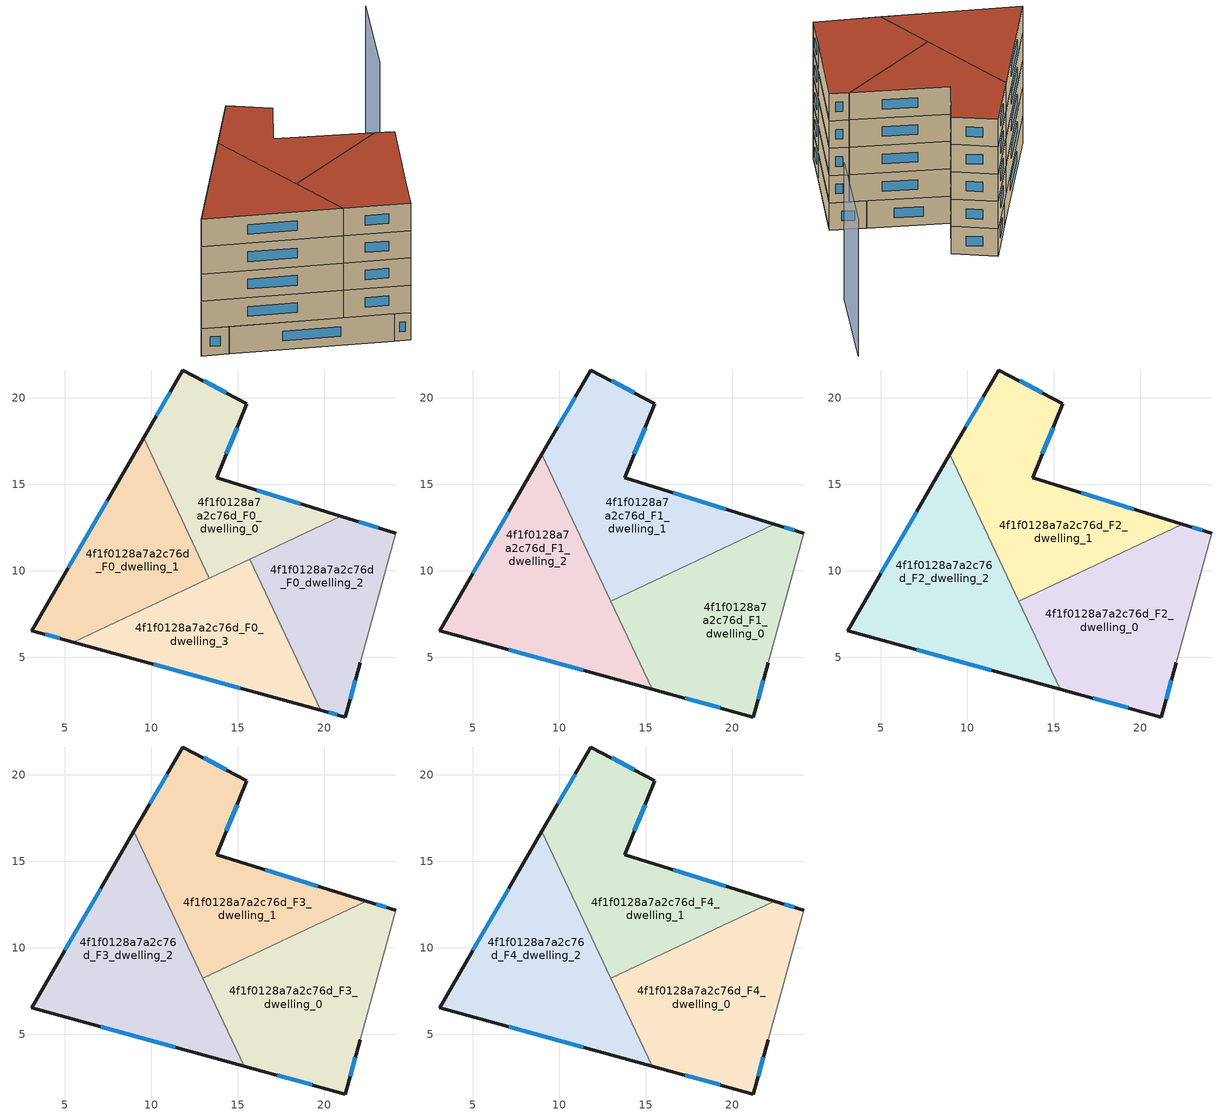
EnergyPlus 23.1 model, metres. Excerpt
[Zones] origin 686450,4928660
4f1f0128a7a2c76d_F0_dwelling_0
 floor ground (EU_floor_Construction): 15.52,19.67 13.76,15.39 20.95,13.16 13.36,9.59 9.55,17.7 11.82,21.62 z0
 wall outside (EU_wall_Construction): 20.95,13.16 13.76,15.39 15.52,19.67 11.82,21.62 9.55,17.7 z0:3
 wall to 4f1f0128a7a2c76d_F0_dwelling_1 (EU_wall_Construction): 9.55,17.7 13.36,9.59 z0:3
 wall to 4f1f0128a7a2c76d_F0_dwelling_2 (EU_wall_Construction): 15.69,10.69 20.95,13.16 z0:3
 wall to 4f1f0128a7a2c76d_F0_dwelling_3 (EU_wall_Construction): 13.36,9.59 15.69,10.69 z0:3
 window (EU_Window_Construction): 18.62,13.89 16.1,14.66 / 11.08,20.34 10.29,18.97 / 14.32,20.3 13.03,20.98 / 14.34,16.78 14.95,18.28 z0.98:2.02
4f1f0128a7a2c76d_F0_dwelling_1
 floor ground (EU_floor_Construction): 9.55,17.7 13.36,9.59 5.47,5.89 3.07,6.55 z0
 wall outside (EU_wall_Construction): 9.55,17.7 3.07,6.55 5.47,5.89 z0:3
 wall to 4f1f0128a7a2c76d_F0_dwelling_3 (EU_wall_Construction): 5.47,5.89 13.36,9.59 z0:3
 window (EU_Window_Construction): 3.85,6.33 4.69,6.1 / 7.44,14.07 5.18,10.17 z0.98:2.02
4f1f0128a7a2c76d_F0_dwelling_2
 floor ground (EU_floor_Construction): 24.13,12.18 22.06,4.7 21.2,1.56 19.8,1.95 15.69,10.69 20.95,13.16 z0
 wall outside (EU_wall_Construction): 24.13,12.18 20.95,13.16 / 19.8,1.95 21.2,1.56 22.06,4.7 z0:3
 wall adiabatic (EU_wall_Construction): 22.06,4.7 24.13,12.18 z0:3
 wall to 4f1f0128a7a2c76d_F0_dwelling_3 (EU_wall_Construction): 15.69,10.69 19.8,1.95 z0:3
 window (EU_Window_Construction): 23.1,12.5 21.99,12.84 / 21.48,2.58 21.78,3.68 / 20.26,1.82 20.75,1.68 z0.98:2.02
4f1f0128a7a2c76d_F0_dwelling_3
 floor ground (EU_floor_Construction): 15.69,10.69 19.8,1.95 5.47,5.89 z0
 wall outside (EU_wall_Construction): 5.47,5.89 19.8,1.95 z0:3
 window (EU_Window_Construction): 10.13,4.61 15.14,3.23 z0.98:2.02
4f1f0128a7a2c76d_F1_dwelling_0
 floor to 4f1f0128a7a2c76d_F0_dwelling_2 (EU_floor_Construction): 24.13,12.18 22.06,4.7 21.2,1.56 19.8,1.95 16.13,9.74 22.43,12.71 z3
 floor to 4f1f0128a7a2c76d_F0_dwelling_3 (EU_floor_Construction): 16.13,9.74 19.8,1.95 15.37,3.16 12.98,8.26 z3
 wall outside (EU_wall_Construction): 15.37,3.16 21.2,1.56 22.06,4.7 / 24.13,12.18 22.43,12.71 z3:6
 wall to 4f1f0128a7a2c76d_F1_dwelling_1 (EU_wall_Construction): 22.43,12.71 12.98,8.26 z3:6
 wall adiabatic (EU_wall_Construction): 22.06,4.7 24.13,12.18 z3:6
 wall to 4f1f0128a7a2c76d_F1_dwelling_2 (EU_wall_Construction): 12.98,8.26 15.37,3.16 z3:6
 window (EU_Window_Construction): 21.48,2.58 21.78,3.68 / 17.27,2.64 19.31,2.08 / 23.58,12.35 22.99,12.53 z3.98:5.02
4f1f0128a7a2c76d_F1_dwelling_1
 floor to 4f1f0128a7a2c76d_F0_dwelling_0 (EU_floor_Construction): 15.52,19.67 13.76,15.39 20.95,13.16 13.36,9.59 9.55,17.7 11.82,21.62 z3
 floor to 4f1f0128a7a2c76d_F0_dwelling_1 (EU_floor_Construction): 9.55,17.7 13.36,9.59 12.53,9.2 8.99,16.74 z3
 floor to 4f1f0128a7a2c76d_F0_dwelling_2 (EU_floor_Construction): 22.43,12.71 16.13,9.74 15.69,10.69 20.95,13.16 z3
 floor to 4f1f0128a7a2c76d_F0_dwelling_3 (EU_floor_Construction): 15.69,10.69 16.13,9.74 12.98,8.26 12.53,9.2 z3
 wall outside (EU_wall_Construction): 22.43,12.71 13.76,15.39 15.52,19.67 11.82,21.62 8.99,16.74 z3:6
 wall to 4f1f0128a7a2c76d_F1_dwelling_2 (EU_wall_Construction): 8.99,16.74 12.98,8.26 z3:6
 window (EU_Window_Construction): 10.9,20.03 9.91,18.33 / 14.32,20.3 13.03,20.98 / 14.34,16.78 14.95,18.28 / 19.61,13.58 16.58,14.52 z3.98:5.02
4f1f0128a7a2c76d_F1_dwelling_2
 floor to 4f1f0128a7a2c76d_F0_dwelling_1 (EU_floor_Construction): 8.99,16.74 12.53,9.2 5.48,5.89 3.07,6.55 z3
 floor to 4f1f0128a7a2c76d_F0_dwelling_3 (EU_floor_Construction): 12.53,9.2 15.37,3.16 5.48,5.89 z3
 wall outside (EU_wall_Construction): 8.99,16.74 3.07,6.55 15.37,3.16 z3:6
 window (EU_Window_Construction): 7.07,5.45 11.37,4.26 / 7.07,13.42 5,9.86 z3.98:5.02
4f1f0128a7a2c76d_F2_dwelling_0
 floor to 4f1f0128a7a2c76d_F1_dwelling_0 (EU_floor_Construction): 24.13,12.18 22.06,4.7 21.2,1.56 15.37,3.16 12.98,8.26 22.43,12.71 z6
 wall outside (EU_wall_Construction): 15.37,3.16 21.2,1.56 22.06,4.7 / 24.13,12.18 22.43,12.71 z6:9
 wall to 4f1f0128a7a2c76d_F2_dwelling_1 (EU_wall_Construction): 22.43,12.71 12.98,8.26 z6:9
 wall adiabatic (EU_wall_Construction): 22.06,4.7 24.13,12.18 z6:9
 wall to 4f1f0128a7a2c76d_F2_dwelling_2 (EU_wall_Construction): 12.98,8.26 15.37,3.16 z6:9
 window (EU_Window_Construction): 21.48,2.58 21.78,3.68 / 17.27,2.64 19.31,2.08 / 23.58,12.35 22.99,12.53 z6.98:8.02
4f1f0128a7a2c76d_F2_dwelling_1
 floor to 4f1f0128a7a2c76d_F1_dwelling_1 (EU_floor_Construction): 15.52,19.67 13.76,15.39 22.43,12.71 12.98,8.26 8.99,16.74 11.82,21.62 z6
 wall outside (EU_wall_Construction): 22.43,12.71 13.76,15.39 15.52,19.67 11.82,21.62 8.99,16.74 z6:9
 wall to 4f1f0128a7a2c76d_F2_dwelling_2 (EU_wall_Construction): 8.99,16.74 12.98,8.26 z6:9
 window (EU_Window_Construction): 10.9,20.03 9.91,18.33 / 14.32,20.3 13.03,20.98 / 14.34,16.78 14.95,18.28 / 19.61,13.58 16.58,14.52 z6.98:8.02
4f1f0128a7a2c76d_F2_dwelling_2
 floor to 4f1f0128a7a2c76d_F1_dwelling_2 (EU_floor_Construction): 8.99,16.74 15.37,3.16 3.07,6.55 z6
 wall outside (EU_wall_Construction): 8.99,16.74 3.07,6.55 15.37,3.16 z6:9
 window (EU_Window_Construction): 7.07,5.45 11.37,4.26 / 7.07,13.42 5,9.86 z6.98:8.02
4f1f0128a7a2c76d_F3_dwelling_0
 floor to 4f1f0128a7a2c76d_F2_dwelling_0 (EU_floor_Construction): 24.13,12.18 22.06,4.7 21.2,1.56 15.37,3.16 12.98,8.26 22.43,12.71 z9
 wall outside (EU_wall_Construction): 15.37,3.16 21.2,1.56 22.06,4.7 / 24.13,12.18 22.43,12.71 z9:12
 wall to 4f1f0128a7a2c76d_F3_dwelling_1 (EU_wall_Construction): 22.43,12.71 12.98,8.26 z9:12
 wall adiabatic (EU_wall_Construction): 22.06,4.7 24.13,12.18 z9:12
 wall to 4f1f0128a7a2c76d_F3_dwelling_2 (EU_wall_Construction): 12.98,8.26 15.37,3.16 z9:12
 window (EU_Window_Construction): 21.48,2.58 21.78,3.68 / 17.27,2.64 19.31,2.08 / 23.58,12.35 22.99,12.53 z9.98:11.02
4f1f0128a7a2c76d_F3_dwelling_1
 floor to 4f1f0128a7a2c76d_F2_dwelling_1 (EU_floor_Construction): 15.52,19.67 13.76,15.39 22.43,12.71 12.98,8.26 8.99,16.74 11.82,21.62 z9
 wall outside (EU_wall_Construction): 22.43,12.71 13.76,15.39 15.52,19.67 11.82,21.62 8.99,16.74 z9:12
 wall to 4f1f0128a7a2c76d_F3_dwelling_2 (EU_wall_Construction): 8.99,16.74 12.98,8.26 z9:12
 window (EU_Window_Construction): 10.9,20.03 9.91,18.33 / 14.32,20.3 13.03,20.98 / 14.34,16.78 14.95,18.28 / 19.61,13.58 16.58,14.52 z9.98:11.02
4f1f0128a7a2c76d_F3_dwelling_2
 floor to 4f1f0128a7a2c76d_F2_dwelling_2 (EU_floor_Construction): 8.99,16.74 15.37,3.16 3.07,6.55 z9
 wall outside (EU_wall_Construction): 8.99,16.74 3.07,6.55 15.37,3.16 z9:12
 window (EU_Window_Construction): 7.07,5.45 11.37,4.26 / 7.07,13.42 5,9.86 z9.98:11.02
4f1f0128a7a2c76d_F4_dwelling_0
 floor to 4f1f0128a7a2c76d_F3_dwelling_0 (EU_floor_Construction): 24.13,12.18 22.06,4.7 21.2,1.56 15.37,3.16 12.98,8.26 22.43,12.71 z12
 wall outside (EU_wall_Construction): 15.37,3.16 21.2,1.56 22.06,4.7 / 24.13,12.18 22.43,12.71 z12:15
 wall to 4f1f0128a7a2c76d_F4_dwelling_1 (EU_wall_Construction): 22.43,12.71 12.98,8.26 z12:15
 wall adiabatic (EU_wall_Construction): 22.06,4.7 24.13,12.18 z12:15
 wall to 4f1f0128a7a2c76d_F4_dwelling_2 (EU_wall_Construction): 12.98,8.26 15.37,3.16 z12:15
 window (EU_Window_Construction): 21.48,2.58 21.78,3.68 / 17.27,2.64 19.31,2.08 / 23.58,12.35 22.99,12.53 z12.98:14.02
 roof outside (EU_roof_Construction): 21.2,1.56 22.06,4.7 24.13,12.18 22.43,12.71 12.98,8.26 15.37,3.16 z15
4f1f0128a7a2c76d_F4_dwelling_1
 floor to 4f1f0128a7a2c76d_F3_dwelling_1 (EU_floor_Construction): 15.52,19.67 13.76,15.39 22.43,12.71 12.98,8.26 8.99,16.74 11.82,21.62 z12
 wall outside (EU_wall_Construction): 22.43,12.71 13.76,15.39 15.52,19.67 11.82,21.62 8.99,16.74 z12:15
 wall to 4f1f0128a7a2c76d_F4_dwelling_2 (EU_wall_Construction): 8.99,16.74 12.98,8.26 z12:15
 window (EU_Window_Construction): 10.9,20.03 9.91,18.33 / 14.32,20.3 13.03,20.98 / 14.34,16.78 14.95,18.28 / 19.61,13.58 16.58,14.52 z12.98:14.02
 roof outside (EU_roof_Construction): 22.43,12.71 13.76,15.39 15.52,19.67 11.82,21.62 8.99,16.74 12.98,8.26 z15
4f1f0128a7a2c76d_F4_dwelling_2
 floor to 4f1f0128a7a2c76d_F3_dwelling_2 (EU_floor_Construction): 8.99,16.74 15.37,3.16 3.07,6.55 z12
 wall outside (EU_wall_Construction): 8.99,16.74 3.07,6.55 15.37,3.16 z12:15
 window (EU_Window_Construction): 7.07,5.45 11.37,4.26 / 7.07,13.42 5,9.86 z12.98:14.02
 roof outside (EU_roof_Construction): 15.37,3.16 8.99,16.74 3.07,6.55 z15
shading: 26.99,22.36 29.21,30.81 z0:15
[Building]
EU S2 Campaign: North Axis=0; Terrain=City; Solar Distribution=FullExterior
[Site:Location]
Bologna: Latitude=44.5; Longitude=11.25; Time Zone=1; Elevation=37
[SizingPeriod:WeatherFileDays]
AnnualSizingPeriod: Begin Month=1; Begin Day of Month=1; End Month=12; End Day of Month=31; Day of Week for Start Day=Monday; Use Weather File Daylight Saving Period=No; Use Weather File Rain and Snow Indicators=No
[MATERIAL]
EU_InternalMass_Material: Roughness=MediumRough; Thickness=0.1; Conductivity=1; Density=1800; Specific Heat=900; Thermal Absorptance=0.9; Solar Absorptance=0.7; Visible Absorptance=0.7
[MATERIAL:NOMASS] Roughness=MediumRough; Thermal Absorptance=0.9; Solar Absorptance=0.7; Visible Absorptance=0.7
Name | Thermal Resistance
EU_wall_NoMass | 0.905828
EU_roof_NoMass | 0.37593
EU_floor_NoMass | 0.67114
[WINDOWMATERIAL:SIMPLEGLAZINGSYSTEM]
EU_Window_SimpleGlazing: UFactor=4.52486; Solar Heat Gain Coefficient=0.85; Visible Transmittance=0.85
[CONSTRUCTION]
EU_wall_Construction: EU_wall_NoMass
EU_roof_Construction: EU_roof_NoMass
EU_floor_Construction: EU_floor_NoMass
EU_InternalMass_Construction: EU_InternalMass_Material
EU_Window_Construction: EU_Window_SimpleGlazing
[ZONE] Type=1; Multiplier=1; Ceiling Height=autocalculate; Floor Area=autocalculate; Part of Total Floor Area=Yes
Name | Volume
4f1f0128a7a2c76d_F0_dwelling_0 | 163.531
4f1f0128a7a2c76d_F1_dwelling_0; 4f1f0128a7a2c76d_F2_dwelling_0; 4f1f0128a7a2c76d_F3_dwelling_0; 4f1f0128a7a2c76d_F4_dwelling_0 | 218.046
4f1f0128a7a2c76d_F0_dwelling_1; 4f1f0128a7a2c76d_F0_dwelling_2 | 163.537
4f1f0128a7a2c76d_F1_dwelling_1; 4f1f0128a7a2c76d_F2_dwelling_1; 4f1f0128a7a2c76d_F3_dwelling_1; 4f1f0128a7a2c76d_F4_dwelling_1 | 218.048
4f1f0128a7a2c76d_F1_dwelling_2; 4f1f0128a7a2c76d_F2_dwelling_2; 4f1f0128a7a2c76d_F3_dwelling_2; 4f1f0128a7a2c76d_F4_dwelling_2 | 218.052
4f1f0128a7a2c76d_F0_dwelling_3 | 163.536
[INTERNALMASS] Construction=EU_InternalMass_Construction
Name | Zone or ZoneList | Surface Area
4f1f0128a7a2c76d_F0_dwelling_0_EU_InternalMass | 4f1f0128a7a2c76d_F0_dwelling_0 | 54.5105
4f1f0128a7a2c76d_F0_dwelling_1_EU_InternalMass | 4f1f0128a7a2c76d_F0_dwelling_1 | 54.5125
4f1f0128a7a2c76d_F0_dwelling_2_EU_InternalMass | 4f1f0128a7a2c76d_F0_dwelling_2 | 54.5125
4f1f0128a7a2c76d_F0_dwelling_3_EU_InternalMass | 4f1f0128a7a2c76d_F0_dwelling_3 | 54.5122
4f1f0128a7a2c76d_F1_dwelling_0_EU_InternalMass | 4f1f0128a7a2c76d_F1_dwelling_0 | 72.6812
4f1f0128a7a2c76d_F1_dwelling_1_EU_InternalMass | 4f1f0128a7a2c76d_F1_dwelling_1 | 72.6811
4f1f0128a7a2c76d_F1_dwelling_2_EU_InternalMass | 4f1f0128a7a2c76d_F1_dwelling_2 | 72.6841
4f1f0128a7a2c76d_F2_dwelling_0_EU_InternalMass | 4f1f0128a7a2c76d_F2_dwelling_0 | 72.6812
4f1f0128a7a2c76d_F2_dwelling_1_EU_InternalMass | 4f1f0128a7a2c76d_F2_dwelling_1 | 72.6811
4f1f0128a7a2c76d_F2_dwelling_2_EU_InternalMass | 4f1f0128a7a2c76d_F2_dwelling_2 | 72.6841
4f1f0128a7a2c76d_F3_dwelling_0_EU_InternalMass | 4f1f0128a7a2c76d_F3_dwelling_0 | 72.6812
4f1f0128a7a2c76d_F3_dwelling_1_EU_InternalMass | 4f1f0128a7a2c76d_F3_dwelling_1 | 72.6811
4f1f0128a7a2c76d_F3_dwelling_2_EU_InternalMass | 4f1f0128a7a2c76d_F3_dwelling_2 | 72.6841
4f1f0128a7a2c76d_F4_dwelling_0_EU_InternalMass | 4f1f0128a7a2c76d_F4_dwelling_0 | 72.6812
4f1f0128a7a2c76d_F4_dwelling_1_EU_InternalMass | 4f1f0128a7a2c76d_F4_dwelling_1 | 72.6811
4f1f0128a7a2c76d_F4_dwelling_2_EU_InternalMass | 4f1f0128a7a2c76d_F4_dwelling_2 | 72.6841
[OTHEREQUIPMENT] Fuel Type=Electricity; Design Level Calculation Method=Watts/Area; Power per Zone Floor Area=1; Fraction Latent=0; Fraction Radiant=0; Fraction Lost=0; Carbon Dioxide Generation Rate=0; EndUse Subcategory=EU_Step8_InternalGains
Name | Zone or ZoneList or Space or SpaceList | Schedule
EU_Step8_InternalGain_4f1f0128a7a2c76d_F0_dwelling_0_f000 | 4f1f0128a7a2c76d_F0_dwelling_0 | EU_Step8_GainSchedule_4f1f0128a7a2c76d_F0_dwelling_0_f000
EU_Step8_InternalGain_4f1f0128a7a2c76d_F0_dwelling_1_f000 | 4f1f0128a7a2c76d_F0_dwelling_1 | EU_Step8_GainSchedule_4f1f0128a7a2c76d_F0_dwelling_1_f000
EU_Step8_InternalGain_4f1f0128a7a2c76d_F0_dwelling_2_f000 | 4f1f0128a7a2c76d_F0_dwelling_2 | EU_Step8_GainSchedule_4f1f0128a7a2c76d_F0_dwelling_2_f000
EU_Step8_InternalGain_4f1f0128a7a2c76d_F0_dwelling_3_f000 | 4f1f0128a7a2c76d_F0_dwelling_3 | EU_Step8_GainSchedule_4f1f0128a7a2c76d_F0_dwelling_3_f000
EU_Step8_InternalGain_4f1f0128a7a2c76d_F1_dwelling_0_f000 | 4f1f0128a7a2c76d_F1_dwelling_0 | EU_Step8_GainSchedule_4f1f0128a7a2c76d_F1_dwelling_0_f000
EU_Step8_InternalGain_4f1f0128a7a2c76d_F1_dwelling_1_f000 | 4f1f0128a7a2c76d_F1_dwelling_1 | EU_Step8_GainSchedule_4f1f0128a7a2c76d_F1_dwelling_1_f000
EU_Step8_InternalGain_4f1f0128a7a2c76d_F1_dwelling_2_f000 | 4f1f0128a7a2c76d_F1_dwelling_2 | EU_Step8_GainSchedule_4f1f0128a7a2c76d_F1_dwelling_2_f000
EU_Step8_InternalGain_4f1f0128a7a2c76d_F2_dwelling_0_f000 | 4f1f0128a7a2c76d_F2_dwelling_0 | EU_Step8_GainSchedule_4f1f0128a7a2c76d_F2_dwelling_0_f000
EU_Step8_InternalGain_4f1f0128a7a2c76d_F2_dwelling_1_f000 | 4f1f0128a7a2c76d_F2_dwelling_1 | EU_Step8_GainSchedule_4f1f0128a7a2c76d_F2_dwelling_1_f000
EU_Step8_InternalGain_4f1f0128a7a2c76d_F2_dwelling_2_f000 | 4f1f0128a7a2c76d_F2_dwelling_2 | EU_Step8_GainSchedule_4f1f0128a7a2c76d_F2_dwelling_2_f000
EU_Step8_InternalGain_4f1f0128a7a2c76d_F3_dwelling_0_f000 | 4f1f0128a7a2c76d_F3_dwelling_0 | EU_Step8_GainSchedule_4f1f0128a7a2c76d_F3_dwelling_0_f000
EU_Step8_InternalGain_4f1f0128a7a2c76d_F3_dwelling_1_f000 | 4f1f0128a7a2c76d_F3_dwelling_1 | EU_Step8_GainSchedule_4f1f0128a7a2c76d_F3_dwelling_1_f000
EU_Step8_InternalGain_4f1f0128a7a2c76d_F3_dwelling_2_f000 | 4f1f0128a7a2c76d_F3_dwelling_2 | EU_Step8_GainSchedule_4f1f0128a7a2c76d_F3_dwelling_2_f000
EU_Step8_InternalGain_4f1f0128a7a2c76d_F4_dwelling_0_f000 | 4f1f0128a7a2c76d_F4_dwelling_0 | EU_Step8_GainSchedule_4f1f0128a7a2c76d_F4_dwelling_0_f000
EU_Step8_InternalGain_4f1f0128a7a2c76d_F4_dwelling_1_f000 | 4f1f0128a7a2c76d_F4_dwelling_1 | EU_Step8_GainSchedule_4f1f0128a7a2c76d_F4_dwelling_1_f000
EU_Step8_InternalGain_4f1f0128a7a2c76d_F4_dwelling_2_f000 | 4f1f0128a7a2c76d_F4_dwelling_2 | EU_Step8_GainSchedule_4f1f0128a7a2c76d_F4_dwelling_2_f000
[ZONEVENTILATION:DESIGNFLOWRATE] Schedule=EU_AlwaysOn; Design Flow Rate Calculation Method=AirChanges/Hour; Air Changes per Hour=0.73129; Ventilation Type=Natural; Fan Pressure Rise=0; Fan Total Efficiency=1; Constant Term Coefficient=1; Temperature Term Coefficient=0; Velocity Term Coefficient=0; Velocity Squared Term Coefficient=0; Minimum Indoor Temperature=-100; Maximum Indoor Temperature=100; Delta Temperature=-100; Minimum Outdoor Temperature=-100; Maximum Outdoor Temperature=100; Maximum Wind Speed=40
Name | Zone or ZoneList or Space or SpaceList
EU_ConstantAir_4f1f0128a7a2c76d_F0_dwelling_0 | 4f1f0128a7a2c76d_F0_dwelling_0
EU_ConstantAir_4f1f0128a7a2c76d_F0_dwelling_1 | 4f1f0128a7a2c76d_F0_dwelling_1
EU_ConstantAir_4f1f0128a7a2c76d_F0_dwelling_2 | 4f1f0128a7a2c76d_F0_dwelling_2
EU_ConstantAir_4f1f0128a7a2c76d_F0_dwelling_3 | 4f1f0128a7a2c76d_F0_dwelling_3
EU_ConstantAir_4f1f0128a7a2c76d_F1_dwelling_0 | 4f1f0128a7a2c76d_F1_dwelling_0
EU_ConstantAir_4f1f0128a7a2c76d_F1_dwelling_1 | 4f1f0128a7a2c76d_F1_dwelling_1
EU_ConstantAir_4f1f0128a7a2c76d_F1_dwelling_2 | 4f1f0128a7a2c76d_F1_dwelling_2
EU_ConstantAir_4f1f0128a7a2c76d_F2_dwelling_0 | 4f1f0128a7a2c76d_F2_dwelling_0
EU_ConstantAir_4f1f0128a7a2c76d_F2_dwelling_1 | 4f1f0128a7a2c76d_F2_dwelling_1
EU_ConstantAir_4f1f0128a7a2c76d_F2_dwelling_2 | 4f1f0128a7a2c76d_F2_dwelling_2
EU_ConstantAir_4f1f0128a7a2c76d_F3_dwelling_0 | 4f1f0128a7a2c76d_F3_dwelling_0
EU_ConstantAir_4f1f0128a7a2c76d_F3_dwelling_1 | 4f1f0128a7a2c76d_F3_dwelling_1
EU_ConstantAir_4f1f0128a7a2c76d_F3_dwelling_2 | 4f1f0128a7a2c76d_F3_dwelling_2
EU_ConstantAir_4f1f0128a7a2c76d_F4_dwelling_0 | 4f1f0128a7a2c76d_F4_dwelling_0
EU_ConstantAir_4f1f0128a7a2c76d_F4_dwelling_1 | 4f1f0128a7a2c76d_F4_dwelling_1
EU_ConstantAir_4f1f0128a7a2c76d_F4_dwelling_2 | 4f1f0128a7a2c76d_F4_dwelling_2
[HVACTEMPLATE:THERMOSTAT] Constant Heating Setpoint=20; Constant Cooling Setpoint=50
EU_HeatOnly_4f1f0128a7a2c76d_F0_dwelling_0; EU_HeatOnly_4f1f0128a7a2c76d_F0_dwelling_1; EU_HeatOnly_4f1f0128a7a2c76d_F0_dwelling_2; EU_HeatOnly_4f1f0128a7a2c76d_F0_dwelling_3; EU_HeatOnly_4f1f0128a7a2c76d_F1_dwelling_0; EU_HeatOnly_4f1f0128a7a2c76d_F1_dwelling_1; EU_HeatOnly_4f1f0128a7a2c76d_F1_dwelling_2; EU_HeatOnly_4f1f0128a7a2c76d_F2_dwelling_0; EU_HeatOnly_4f1f0128a7a2c76d_F2_dwelling_1; EU_HeatOnly_4f1f0128a7a2c76d_F2_dwelling_2; EU_HeatOnly_4f1f0128a7a2c76d_F3_dwelling_0; EU_HeatOnly_4f1f0128a7a2c76d_F3_dwelling_1; EU_HeatOnly_4f1f0128a7a2c76d_F3_dwelling_2; EU_HeatOnly_4f1f0128a7a2c76d_F4_dwelling_0; EU_HeatOnly_4f1f0128a7a2c76d_F4_dwelling_1; EU_HeatOnly_4f1f0128a7a2c76d_F4_dwelling_2
[HVACTEMPLATE:ZONE:IDEALLOADSAIRSYSTEM] System Availability Schedule=EU_AlwaysOn; Maximum Heating Supply Air Temperature=50; Minimum Cooling Supply Air Temperature=13; Maximum Heating Supply Air Humidity Ratio=0.0156; Minimum Cooling Supply Air Humidity Ratio=0.0077; Heating Limit=NoLimit; Cooling Limit=NoLimit; Heating Availability Schedule=EU_AlwaysOn; Cooling Availability Schedule=EU_CoolingOff; Dehumidification Control Type=ConstantSensibleHeatRatio; Cooling Sensible Heat Ratio=0.7; Dehumidification Setpoint=60; Humidification Control Type=None; Humidification Setpoint=30; Outdoor Air Method=None; Outdoor Air Flow Rate per Person=0.00944; Outdoor Air Flow Rate per Zone Floor Area=0; Outdoor Air Flow Rate per Zone=0; Demand Controlled Ventilation Type=None; Outdoor Air Economizer Type=NoEconomizer; Heat Recovery Type=None; Sensible Heat Recovery Effectiveness=0.7; Latent Heat Recovery Effectiveness=0.65
Name | Template Thermostat
4f1f0128a7a2c76d_F0_dwelling_0 | EU_HeatOnly_4f1f0128a7a2c76d_F0_dwelling_0
4f1f0128a7a2c76d_F0_dwelling_1 | EU_HeatOnly_4f1f0128a7a2c76d_F0_dwelling_1
4f1f0128a7a2c76d_F0_dwelling_2 | EU_HeatOnly_4f1f0128a7a2c76d_F0_dwelling_2
4f1f0128a7a2c76d_F0_dwelling_3 | EU_HeatOnly_4f1f0128a7a2c76d_F0_dwelling_3
4f1f0128a7a2c76d_F1_dwelling_0 | EU_HeatOnly_4f1f0128a7a2c76d_F1_dwelling_0
4f1f0128a7a2c76d_F1_dwelling_1 | EU_HeatOnly_4f1f0128a7a2c76d_F1_dwelling_1
4f1f0128a7a2c76d_F1_dwelling_2 | EU_HeatOnly_4f1f0128a7a2c76d_F1_dwelling_2
4f1f0128a7a2c76d_F2_dwelling_0 | EU_HeatOnly_4f1f0128a7a2c76d_F2_dwelling_0
4f1f0128a7a2c76d_F2_dwelling_1 | EU_HeatOnly_4f1f0128a7a2c76d_F2_dwelling_1
4f1f0128a7a2c76d_F2_dwelling_2 | EU_HeatOnly_4f1f0128a7a2c76d_F2_dwelling_2
4f1f0128a7a2c76d_F3_dwelling_0 | EU_HeatOnly_4f1f0128a7a2c76d_F3_dwelling_0
4f1f0128a7a2c76d_F3_dwelling_1 | EU_HeatOnly_4f1f0128a7a2c76d_F3_dwelling_1
4f1f0128a7a2c76d_F3_dwelling_2 | EU_HeatOnly_4f1f0128a7a2c76d_F3_dwelling_2
4f1f0128a7a2c76d_F4_dwelling_0 | EU_HeatOnly_4f1f0128a7a2c76d_F4_dwelling_0
4f1f0128a7a2c76d_F4_dwelling_1 | EU_HeatOnly_4f1f0128a7a2c76d_F4_dwelling_1
4f1f0128a7a2c76d_F4_dwelling_2 | EU_HeatOnly_4f1f0128a7a2c76d_F4_dwelling_2
[SIZING:ZONE] Zone Cooling Design Supply Air Temperature Input Method=SupplyAirTemperature; Zone Cooling Design Supply Air Temperature=13; Zone Heating Design Supply Air Temperature Input Method=SupplyAirTemperature; Zone Heating Design Supply Air Temperature=50; Zone Cooling Design Supply Air Humidity Ratio=0.008; Zone Heating Design Supply Air Humidity Ratio=0.008; Cooling Design Air Flow Method=DesignDay; Cooling Design Air Flow Rate=0; Cooling Minimum Air Flow per Zone Floor Area=0.000762; Cooling Minimum Air Flow=0; Cooling Minimum Air Flow Fraction=0.2; Heating Design Air Flow Method=DesignDay; Heating Design Air Flow Rate=0; Heating Maximum Air Flow per Zone Floor Area=0.002032; Heating Maximum Air Flow=0.141576; Heating Maximum Air Flow Fraction=0.3; Account for Dedicated Outdoor Air System=No; Dedicated Outdoor Air System Control Strategy=NeutralSupplyAir; Dedicated Outdoor Air Low Setpoint Temperature for Design=autosize; Dedicated Outdoor Air High Setpoint Temperature for Design=autosize; Zone Load Sizing Method=Sensible Load Only No Latent Load; Zone Latent Cooling Design Supply Air Humidity Ratio Input Method=HumidityRatioDifference; Zone Cooling Design Supply Air Humidity Ratio Difference=0.005; Zone Latent Heating Design Supply Air Humidity Ratio Input Method=HumidityRatioDifference; Zone Humidification Design Supply Air Humidity Ratio Difference=0.005
4f1f0128a7a2c76d_F0_dwelling_0; 4f1f0128a7a2c76d_F0_dwelling_1; 4f1f0128a7a2c76d_F0_dwelling_2; 4f1f0128a7a2c76d_F0_dwelling_3; 4f1f0128a7a2c76d_F1_dwelling_0; 4f1f0128a7a2c76d_F1_dwelling_1; 4f1f0128a7a2c76d_F1_dwelling_2; 4f1f0128a7a2c76d_F2_dwelling_0; 4f1f0128a7a2c76d_F2_dwelling_1; 4f1f0128a7a2c76d_F2_dwelling_2; 4f1f0128a7a2c76d_F3_dwelling_0; 4f1f0128a7a2c76d_F3_dwelling_1; 4f1f0128a7a2c76d_F3_dwelling_2; 4f1f0128a7a2c76d_F4_dwelling_0; 4f1f0128a7a2c76d_F4_dwelling_1; 4f1f0128a7a2c76d_F4_dwelling_2
[SCHEDULE:CONSTANT]
Name | Hourly Value
EU_AlwaysOn | 1
EU_CoolingOff | 0
[SCHEDULE:FILE] Column Number=1; Rows to Skip at Top=0; Number of Hours of Data=8760; Column Separator=Comma; Interpolate to Timestep=No; Minutes per Item=60; Adjust Schedule for Daylight Savings=Yes
Name | File
EU_Step8_GainSchedule_4f1f0128a7a2c76d_F0_dwelling_0_f000 | ../../schedules/4f1f0128a7a2c76d/4f1f0128a7a2c76d_F0_dwelling_0_f000_gain.csv
EU_Step8_GainSchedule_4f1f0128a7a2c76d_F0_dwelling_1_f000 | ../../schedules/4f1f0128a7a2c76d/4f1f0128a7a2c76d_F0_dwelling_1_f000_gain.csv
EU_Step8_GainSchedule_4f1f0128a7a2c76d_F0_dwelling_2_f000 | ../../schedules/4f1f0128a7a2c76d/4f1f0128a7a2c76d_F0_dwelling_2_f000_gain.csv
EU_Step8_GainSchedule_4f1f0128a7a2c76d_F0_dwelling_3_f000 | ../../schedules/4f1f0128a7a2c76d/4f1f0128a7a2c76d_F0_dwelling_3_f000_gain.csv
EU_Step8_GainSchedule_4f1f0128a7a2c76d_F1_dwelling_0_f000 | ../../schedules/4f1f0128a7a2c76d/4f1f0128a7a2c76d_F1_dwelling_0_f000_gain.csv
EU_Step8_GainSchedule_4f1f0128a7a2c76d_F1_dwelling_1_f000 | ../../schedules/4f1f0128a7a2c76d/4f1f0128a7a2c76d_F1_dwelling_1_f000_gain.csv
EU_Step8_GainSchedule_4f1f0128a7a2c76d_F1_dwelling_2_f000 | ../../schedules/4f1f0128a7a2c76d/4f1f0128a7a2c76d_F1_dwelling_2_f000_gain.csv
EU_Step8_GainSchedule_4f1f0128a7a2c76d_F2_dwelling_0_f000 | ../../schedules/4f1f0128a7a2c76d/4f1f0128a7a2c76d_F2_dwelling_0_f000_gain.csv
EU_Step8_GainSchedule_4f1f0128a7a2c76d_F2_dwelling_1_f000 | ../../schedules/4f1f0128a7a2c76d/4f1f0128a7a2c76d_F2_dwelling_1_f000_gain.csv
EU_Step8_GainSchedule_4f1f0128a7a2c76d_F2_dwelling_2_f000 | ../../schedules/4f1f0128a7a2c76d/4f1f0128a7a2c76d_F2_dwelling_2_f000_gain.csv
EU_Step8_GainSchedule_4f1f0128a7a2c76d_F3_dwelling_0_f000 | ../../schedules/4f1f0128a7a2c76d/4f1f0128a7a2c76d_F3_dwelling_0_f000_gain.csv
EU_Step8_GainSchedule_4f1f0128a7a2c76d_F3_dwelling_1_f000 | ../../schedules/4f1f0128a7a2c76d/4f1f0128a7a2c76d_F3_dwelling_1_f000_gain.csv
EU_Step8_GainSchedule_4f1f0128a7a2c76d_F3_dwelling_2_f000 | ../../schedules/4f1f0128a7a2c76d/4f1f0128a7a2c76d_F3_dwelling_2_f000_gain.csv
EU_Step8_GainSchedule_4f1f0128a7a2c76d_F4_dwelling_0_f000 | ../../schedules/4f1f0128a7a2c76d/4f1f0128a7a2c76d_F4_dwelling_0_f000_gain.csv
EU_Step8_GainSchedule_4f1f0128a7a2c76d_F4_dwelling_1_f000 | ../../schedules/4f1f0128a7a2c76d/4f1f0128a7a2c76d_F4_dwelling_1_f000_gain.csv
EU_Step8_GainSchedule_4f1f0128a7a2c76d_F4_dwelling_2_f000 | ../../schedules/4f1f0128a7a2c76d/4f1f0128a7a2c76d_F4_dwelling_2_f000_gain.csv
